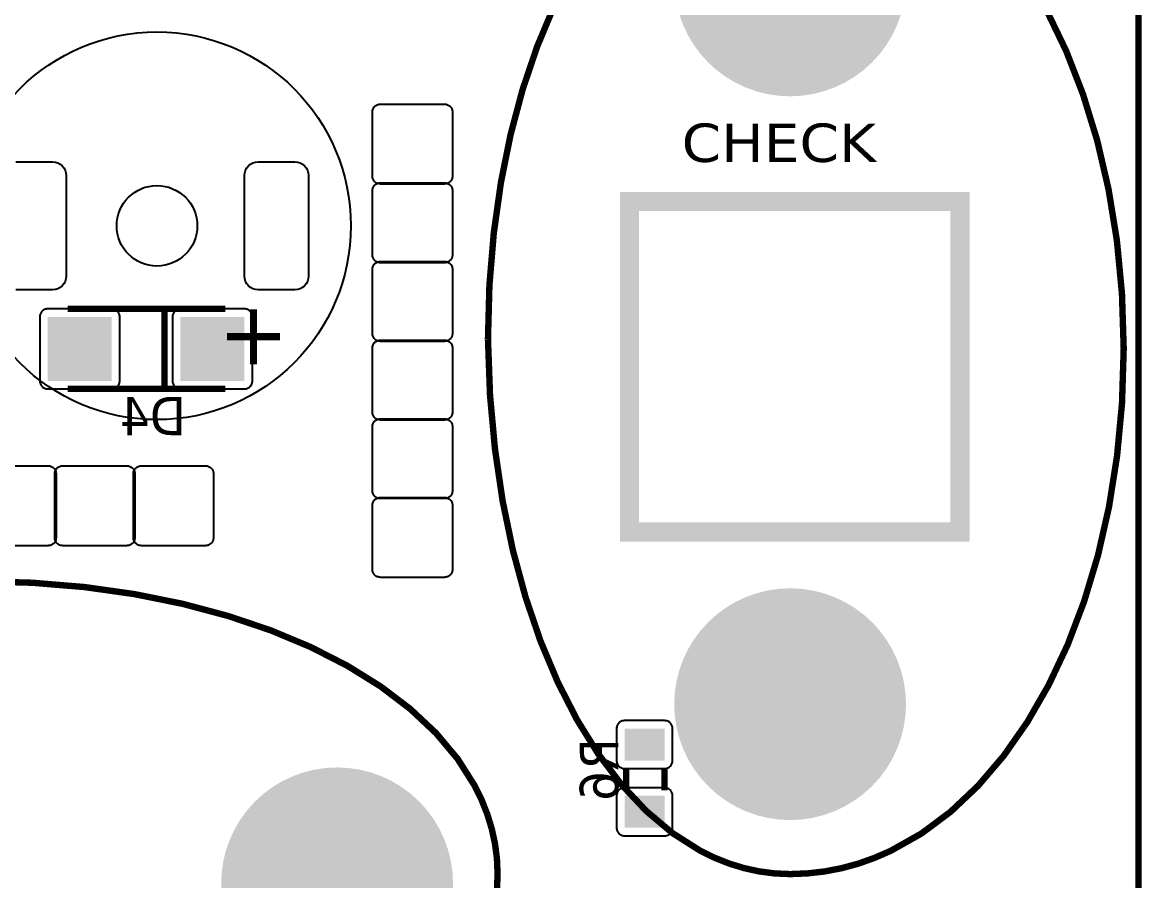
# Model space of a CAD drawing. Header units: millimetres. Extents: x 123.5 to 144.3, y 105.4 to 121.6.
# Drawn here: x 130.813 to 133.333, y 109.197 to 111.13 of the extents above; entities that cross this region are included whole.
import ezdxf

# ---------------------------------------------------------------- set-up
doc = ezdxf.new("R2010")
doc.units = ezdxf.units.MM
doc.layers.add('DESC', color=250, linetype='Continuous')
doc.styles.get("Standard").update_dxf_attribs({"font": 'tahoma.ttf'})

# ---------------------------------------------------------------- blocks, each defined once
blk = doc.blocks.new('RPAD')
blk.add_trace([(-0.5, -0.5), (-0.5, 0.5), (0.5, -0.5), (0.5, 0.5)])
blk = doc.blocks.new('EPAD')
at = {"const_width": 0.5}
blk.add_lwpolyline([(-0.25, 0, 1), (0.25, 0, 1)], format="xyb", close=True, dxfattribs=at)
blk = doc.blocks.new('card')
for points, const_width in [([(107.5319, 110.444), (113.6676, 110.444), (113.6676, 116.3461), (107.5319, 116.3461), (107.5319, 110.444)], 0.012), ([(107.5319, 110.444), (113.6676, 110.444), (113.6676, 116.3461), (107.5319, 116.3461), (107.5319, 110.444)], 0.012), ([(107.5319, 110.444), (113.6676, 110.444), (113.6676, 116.3461), (107.5319, 116.3461), (107.5319, 110.444)], 0.012), ([(112.4471, 112.126), (112.4509, 112.0212), (112.4602, 111.9199), (112.4745, 111.8227), (112.4938, 111.7298), (112.5176, 111.6417), (112.5458, 111.559), (112.5782, 111.482), (112.6144, 111.4113), (112.6543, 111.3471), (112.6975, 111.2901), (112.7439, 111.2406), (112.7931, 111.1991), (112.845, 111.1661), (112.8719, 111.1528), (112.8993, 111.1419), (112.9272, 111.1333), (112.9557, 111.1271), (112.9846, 111.1233), (113.014, 111.122), (113.0468, 111.1233), (113.0791, 111.127), (113.1108, 111.1331), (113.142, 111.1416), (113.1726, 111.1525), (113.2025, 111.1655), (113.2604, 111.1981), (113.3152, 111.239), (113.3668, 111.2878), (113.4148, 111.344), (113.459, 111.4071), (113.4991, 111.4767), (113.5348, 111.5524), (113.5657, 111.6337), (113.5917, 111.7201), (113.6124, 111.8112), (113.6275, 111.9066), (113.6368, 112.0057), (113.64, 112.1082), (113.6367, 112.2114), (113.6272, 112.3111), (113.6116, 112.407), (113.5903, 112.4987), (113.5636, 112.5856), (113.5318, 112.6674), (113.4951, 112.7435)], 0.012), ([(112.5707, 112.7499), (112.5394, 112.6751), (112.5122, 112.5948), (112.4894, 112.5094), (112.4713, 112.4194), (112.458, 112.3252), (112.4498, 112.2272), (112.4471, 112.126)], 0.012), ([(112.4471, 112.126), (112.4509, 112.0212), (112.4602, 111.9199), (112.4745, 111.8227), (112.4938, 111.7298), (112.5176, 111.6417), (112.5458, 111.559), (112.5782, 111.482), (112.6144, 111.4113), (112.6543, 111.3471), (112.6975, 111.2901), (112.7439, 111.2406), (112.7931, 111.1991), (112.845, 111.1661), (112.8719, 111.1528), (112.8993, 111.1419), (112.9272, 111.1333), (112.9557, 111.1271), (112.9846, 111.1233), (113.014, 111.122), (113.0468, 111.1233), (113.0791, 111.127), (113.1108, 111.1331), (113.142, 111.1416), (113.1726, 111.1525), (113.2025, 111.1655), (113.2604, 111.1981), (113.3152, 111.239), (113.3668, 111.2878), (113.4148, 111.344), (113.459, 111.4071), (113.4991, 111.4767), (113.5348, 111.5524), (113.5657, 111.6337), (113.5917, 111.7201), (113.6124, 111.8112), (113.6275, 111.9066), (113.6368, 112.0057), (113.64, 112.1082), (113.6367, 112.2114), (113.6272, 112.3111), (113.6116, 112.407), (113.5903, 112.4987), (113.5636, 112.5856), (113.5318, 112.6674), (113.4951, 112.7435)], 0.012), ([(112.5707, 112.7499), (112.5394, 112.6751), (112.5122, 112.5948), (112.4894, 112.5094), (112.4713, 112.4194), (112.458, 112.3252), (112.4498, 112.2272), (112.4471, 112.126)], 0.012), ([(112.4471, 112.126), (112.4509, 112.0212), (112.4602, 111.9199), (112.4745, 111.8227), (112.4938, 111.7298), (112.5176, 111.6417), (112.5458, 111.559), (112.5782, 111.482), (112.6144, 111.4113), (112.6543, 111.3471), (112.6975, 111.2901), (112.7439, 111.2406), (112.7931, 111.1991), (112.845, 111.1661), (112.8719, 111.1528), (112.8993, 111.1419), (112.9272, 111.1333), (112.9557, 111.1271), (112.9846, 111.1233), (113.014, 111.122), (113.0468, 111.1233), (113.0791, 111.127), (113.1108, 111.1331), (113.142, 111.1416), (113.1726, 111.1525), (113.2025, 111.1655), (113.2604, 111.1981), (113.3152, 111.239), (113.3668, 111.2878), (113.4148, 111.344), (113.459, 111.4071), (113.4991, 111.4767), (113.5348, 111.5524), (113.5657, 111.6337), (113.5917, 111.7201), (113.6124, 111.8112), (113.6275, 111.9066), (113.6368, 112.0057), (113.64, 112.1082), (113.6367, 112.2114), (113.6272, 112.3111), (113.6116, 112.407), (113.5903, 112.4987), (113.5636, 112.5856), (113.5318, 112.6674), (113.4951, 112.7435)], 0.012), ([(112.5707, 112.7499), (112.5394, 112.6751), (112.5122, 112.5948), (112.4894, 112.5094), (112.4713, 112.4194), (112.458, 112.3252), (112.4498, 112.2272), (112.4471, 112.126)], 0.012), ([(112.7127, 111.7641), (113.3327, 111.7641), (113.3327, 112.3842), (112.7127, 112.3842), (112.7127, 111.7641)], 0.036), ([(112.7127, 111.7641), (113.3327, 111.7641), (113.3327, 112.3842), (112.7127, 112.3842), (112.7127, 111.7641)], 0.036), ([(112.7127, 111.7641), (113.3327, 111.7641), (113.3327, 112.3842), (112.7127, 112.3842), (112.7127, 111.7641)], 0.036), ([(111.9541, 112.1827), (111.6586, 112.1827)], 0.012), ([(111.9541, 112.1827), (111.6586, 112.1827)], 0.012), ([(111.9541, 112.1827), (111.6586, 112.1827)], 0.012), ([(111.8401, 112.0327), (111.8401, 112.1827)], 0.012), ([(111.8401, 112.0327), (111.8401, 112.1827)], 0.012), ([(111.8401, 112.0327), (111.8401, 112.1827)], 0.012), ([(111.6586, 112.0327), (111.9541, 112.0327)], 0.012), ([(111.6586, 112.0327), (111.9541, 112.0327)], 0.012), ([(111.6586, 112.0327), (111.9541, 112.0327)], 0.012), ([(112.4639, 111.0887), (112.4651, 111.1224), (112.4639, 111.1511), (112.4602, 111.1795), (112.4541, 111.2073), (112.4457, 111.2347), (112.4351, 111.2615), (112.4222, 111.2878), (112.39, 111.3385), (112.3495, 111.3867), (112.3013, 111.4319), (112.2458, 111.4741), (112.1835, 111.5128), (112.1147, 111.548), (112.0399, 111.5793), (111.9596, 111.6064), (111.8742, 111.6292), (111.7842, 111.6474), (111.69, 111.6607), (111.592, 111.6688), (111.4907, 111.6716)], 0.012), ([(112.4639, 111.0887), (112.4651, 111.1224), (112.4639, 111.1511), (112.4602, 111.1795), (112.4541, 111.2073), (112.4457, 111.2347), (112.4351, 111.2615), (112.4222, 111.2878), (112.39, 111.3385), (112.3495, 111.3867), (112.3013, 111.4319), (112.2458, 111.4741), (112.1835, 111.5128), (112.1147, 111.548), (112.0399, 111.5793), (111.9596, 111.6064), (111.8742, 111.6292), (111.7842, 111.6474), (111.69, 111.6607), (111.592, 111.6688), (111.4907, 111.6716)], 0.012), ([(112.4639, 111.0887), (112.4651, 111.1224), (112.4639, 111.1511), (112.4602, 111.1795), (112.4541, 111.2073), (112.4457, 111.2347), (112.4351, 111.2615), (112.4222, 111.2878), (112.39, 111.3385), (112.3495, 111.3867), (112.3013, 111.4319), (112.2458, 111.4741), (112.1835, 111.5128), (112.1147, 111.548), (112.0399, 111.5793), (111.9596, 111.6064), (111.8742, 111.6292), (111.7842, 111.6474), (111.69, 111.6607), (111.592, 111.6688), (111.4907, 111.6716)], 0.012), ([(112.7064, 111.3215), (112.7064, 111.281)], 0.012), ([(112.7064, 111.3215), (112.7064, 111.281)], 0.012), ([(112.7064, 111.3215), (112.7064, 111.281)], 0.012), ([(112.7784, 111.3215), (112.7784, 111.2795)], 0.012), ([(112.7784, 111.3215), (112.7784, 111.2795)], 0.012), ([(112.7784, 111.3215), (112.7784, 111.2795)], 0.012)]:
    blk.add_lwpolyline(points, dxfattribs=dict(const_width=const_width))
for points in [[(112.3803, 112.5521), (112.3803, 112.4321), (112.3803, 112.4305), (112.38, 112.429), (112.3797, 112.4276), (112.3792, 112.4262), (112.3786, 112.4249), (112.3778, 112.4236), (112.377, 112.4225), (112.376, 112.4214), (112.3749, 112.4205), (112.3738, 112.4196), (112.3726, 112.4189), (112.3712, 112.4183), (112.3699, 112.4178), (112.3684, 112.4174), (112.3669, 112.4172), (112.3653, 112.4171), (112.2453, 112.4171), (112.2438, 112.4172), (112.2423, 112.4174), (112.2408, 112.4178), (112.2394, 112.4183), (112.2381, 112.4189), (112.2369, 112.4196), (112.2357, 112.4205), (112.2347, 112.4214), (112.2337, 112.4225), (112.2329, 112.4236), (112.2321, 112.4249), (112.2315, 112.4262), (112.231, 112.4276), (112.2306, 112.429), (112.2304, 112.4305), (112.2303, 112.4321), (112.2303, 112.5521), (112.2304, 112.5537), (112.2306, 112.5552), (112.231, 112.5566), (112.2315, 112.558), (112.2321, 112.5593), (112.2329, 112.5606), (112.2337, 112.5617), (112.2347, 112.5628), (112.2357, 112.5637), (112.2369, 112.5646), (112.2381, 112.5653), (112.2394, 112.5659), (112.2408, 112.5664), (112.2423, 112.5668), (112.2438, 112.567), (112.2453, 112.5671), (112.3653, 112.5671), (112.3669, 112.567), (112.3684, 112.5668), (112.3699, 112.5664), (112.3712, 112.5659), (112.3726, 112.5653), (112.3738, 112.5646), (112.3749, 112.5637), (112.376, 112.5628), (112.377, 112.5617), (112.3778, 112.5606), (112.3786, 112.5593), (112.3792, 112.558), (112.3797, 112.5566), (112.38, 112.5552), (112.3803, 112.5537), (112.3803, 112.5521)], [(112.0849, 112.2187), (112.0159, 112.2187), (112.0107, 112.2192), (112.0058, 112.2207), (112.0015, 112.223), (111.9977, 112.2261), (111.9947, 112.2298), (111.9923, 112.2342), (111.9909, 112.239), (111.9904, 112.2442), (111.9904, 112.4332), (111.9909, 112.4384), (111.9923, 112.4432), (111.9947, 112.4476), (111.9977, 112.4513), (112.0015, 112.4544), (112.0058, 112.4567), (112.0107, 112.4582), (112.0159, 112.4587), (112.0849, 112.4587), (112.0901, 112.4582), (112.0949, 112.4567), (112.0992, 112.4544), (112.103, 112.4513), (112.1061, 112.4476), (112.1084, 112.4432), (112.1099, 112.4384), (112.1104, 112.4332), (112.1104, 112.2442), (112.1099, 112.239), (112.1084, 112.2342), (112.1061, 112.2298), (112.103, 112.2261), (112.0992, 112.223), (112.0949, 112.2207), (112.0901, 112.2192), (112.0849, 112.2187)], [(112.3803, 112.4045), (112.3803, 112.2845), (112.3803, 112.2829), (112.38, 112.2814), (112.3797, 112.2799), (112.3792, 112.2786), (112.3786, 112.2772), (112.3778, 112.276), (112.377, 112.2749), (112.376, 112.2738), (112.3749, 112.2728), (112.3738, 112.272), (112.3726, 112.2712), (112.3712, 112.2706), (112.3699, 112.2701), (112.3684, 112.2698), (112.3669, 112.2695), (112.3653, 112.2695), (112.2453, 112.2695), (112.2438, 112.2695), (112.2423, 112.2698), (112.2408, 112.2701), (112.2394, 112.2706), (112.2381, 112.2712), (112.2369, 112.272), (112.2357, 112.2728), (112.2347, 112.2738), (112.2337, 112.2749), (112.2329, 112.276), (112.2321, 112.2772), (112.2315, 112.2786), (112.231, 112.2799), (112.2306, 112.2814), (112.2304, 112.2829), (112.2303, 112.2845), (112.2303, 112.4045), (112.2304, 112.406), (112.2306, 112.4075), (112.231, 112.409), (112.2315, 112.4104), (112.2321, 112.4117), (112.2329, 112.4129), (112.2337, 112.4141), (112.2347, 112.4151), (112.2357, 112.4161), (112.2369, 112.4169), (112.2381, 112.4177), (112.2394, 112.4183), (112.2408, 112.4188), (112.2423, 112.4192), (112.2438, 112.4194), (112.2453, 112.4195), (112.3653, 112.4195), (112.3669, 112.4194), (112.3684, 112.4192), (112.3699, 112.4188), (112.3712, 112.4183), (112.3726, 112.4177), (112.3738, 112.4169), (112.3749, 112.4161), (112.376, 112.4151), (112.377, 112.4141), (112.3778, 112.4129), (112.3786, 112.4117), (112.3792, 112.4104), (112.3797, 112.409), (112.38, 112.4075), (112.3803, 112.406), (112.3803, 112.4045)], [(112.3803, 112.2568), (112.3803, 112.1368), (112.3803, 112.1353), (112.38, 112.1338), (112.3797, 112.1323), (112.3792, 112.1309), (112.3786, 112.1296), (112.3778, 112.1284), (112.377, 112.1272), (112.376, 112.1262), (112.3749, 112.1252), (112.3738, 112.1243), (112.3726, 112.1236), (112.3712, 112.123), (112.3699, 112.1225), (112.3684, 112.1221), (112.3669, 112.1219), (112.3653, 112.1218), (112.2453, 112.1218), (112.2438, 112.1219), (112.2423, 112.1221), (112.2408, 112.1225), (112.2394, 112.123), (112.2381, 112.1236), (112.2369, 112.1243), (112.2357, 112.1252), (112.2347, 112.1262), (112.2337, 112.1272), (112.2329, 112.1284), (112.2321, 112.1296), (112.2315, 112.1309), (112.231, 112.1323), (112.2306, 112.1338), (112.2304, 112.1353), (112.2303, 112.1368), (112.2303, 112.2568), (112.2304, 112.2584), (112.2306, 112.2599), (112.231, 112.2613), (112.2315, 112.2627), (112.2321, 112.264), (112.2329, 112.2653), (112.2337, 112.2664), (112.2347, 112.2675), (112.2357, 112.2685), (112.2369, 112.2693), (112.2381, 112.27), (112.2394, 112.2707), (112.2408, 112.2712), (112.2423, 112.2715), (112.2438, 112.2718), (112.2453, 112.2718), (112.3653, 112.2718), (112.3669, 112.2718), (112.3684, 112.2715), (112.3699, 112.2712), (112.3712, 112.2707), (112.3726, 112.27), (112.3738, 112.2693), (112.3749, 112.2685), (112.376, 112.2675), (112.377, 112.2664), (112.3778, 112.2653), (112.3786, 112.264), (112.3792, 112.2627), (112.3797, 112.2613), (112.38, 112.2599), (112.3803, 112.2584), (112.3803, 112.2568)], [(111.6211, 112.0327), (111.7411, 112.0327), (111.7427, 112.0328), (111.7442, 112.033), (111.7457, 112.0334), (111.747, 112.0338), (111.7484, 112.0345), (111.7496, 112.0352), (111.7507, 112.0361), (111.7518, 112.037), (111.7528, 112.0381), (111.7536, 112.0392), (111.7544, 112.0405), (111.755, 112.0418), (111.7555, 112.0432), (111.7558, 112.0446), (111.7561, 112.0461), (111.7561, 112.0477), (111.7561, 112.1677), (111.7561, 112.1692), (111.7558, 112.1708), (111.7555, 112.1722), (111.755, 112.1736), (111.7544, 112.1749), (111.7536, 112.1761), (111.7528, 112.1773), (111.7518, 112.1784), (111.7507, 112.1793), (111.7496, 112.1802), (111.7484, 112.1809), (111.747, 112.1815), (111.7457, 112.182), (111.7442, 112.1824), (111.7427, 112.1826), (111.7411, 112.1827), (111.6211, 112.1827), (111.6196, 112.1826), (111.6181, 112.1824), (111.6166, 112.182), (111.6152, 112.1815), (111.6139, 112.1809), (111.6127, 112.1802), (111.6115, 112.1793), (111.6105, 112.1784), (111.6095, 112.1773), (111.6087, 112.1761), (111.6079, 112.1749), (111.6073, 112.1736), (111.6068, 112.1722), (111.6064, 112.1708), (111.6062, 112.1692), (111.6061, 112.1677), (111.6061, 112.0477), (111.6062, 112.0461), (111.6064, 112.0446), (111.6068, 112.0432), (111.6073, 112.0418), (111.6079, 112.0405), (111.6087, 112.0392), (111.6095, 112.0381), (111.6105, 112.037), (111.6115, 112.0361), (111.6127, 112.0352), (111.6139, 112.0345), (111.6152, 112.0338), (111.6166, 112.0334), (111.6181, 112.033), (111.6196, 112.0328), (111.6211, 112.0327)], [(111.8701, 112.0327), (111.9901, 112.0327), (111.9917, 112.0328), (111.9932, 112.033), (111.9947, 112.0334), (111.996, 112.0338), (111.9974, 112.0345), (111.9986, 112.0352), (111.9997, 112.0361), (112.0008, 112.037), (112.0018, 112.0381), (112.0026, 112.0392), (112.0034, 112.0405), (112.004, 112.0418), (112.0045, 112.0432), (112.0048, 112.0446), (112.0051, 112.0461), (112.0051, 112.0477), (112.0051, 112.1677), (112.0051, 112.1692), (112.0048, 112.1708), (112.0045, 112.1722), (112.004, 112.1736), (112.0034, 112.1749), (112.0026, 112.1761), (112.0018, 112.1773), (112.0008, 112.1784), (111.9997, 112.1793), (111.9986, 112.1802), (111.9974, 112.1809), (111.996, 112.1815), (111.9947, 112.182), (111.9932, 112.1824), (111.9917, 112.1826), (111.9901, 112.1827), (111.8701, 112.1827), (111.8686, 112.1826), (111.8671, 112.1824), (111.8656, 112.182), (111.8642, 112.1815), (111.8629, 112.1809), (111.8617, 112.1802), (111.8605, 112.1793), (111.8595, 112.1784), (111.8585, 112.1773), (111.8577, 112.1761), (111.8569, 112.1749), (111.8563, 112.1736), (111.8558, 112.1722), (111.8554, 112.1708), (111.8552, 112.1692), (111.8551, 112.1677), (111.8551, 112.0477), (111.8552, 112.0461), (111.8554, 112.0446), (111.8558, 112.0432), (111.8563, 112.0418), (111.8569, 112.0405), (111.8577, 112.0392), (111.8585, 112.0381), (111.8595, 112.037), (111.8605, 112.0361), (111.8617, 112.0352), (111.8629, 112.0345), (111.8642, 112.0338), (111.8656, 112.0334), (111.8671, 112.033), (111.8686, 112.0328), (111.8701, 112.0327)], [(112.3803, 112.1092), (112.3803, 111.9892), (112.3803, 111.9876), (112.38, 111.9861), (112.3797, 111.9847), (112.3792, 111.9833), (112.3786, 111.982), (112.3778, 111.9807), (112.377, 111.9796), (112.376, 111.9785), (112.3749, 111.9776), (112.3738, 111.9767), (112.3726, 111.976), (112.3712, 111.9753), (112.3699, 111.9749), (112.3684, 111.9745), (112.3669, 111.9743), (112.3653, 111.9742), (112.2453, 111.9742), (112.2438, 111.9743), (112.2423, 111.9745), (112.2408, 111.9749), (112.2394, 111.9753), (112.2381, 111.976), (112.2369, 111.9767), (112.2357, 111.9776), (112.2347, 111.9785), (112.2337, 111.9796), (112.2329, 111.9807), (112.2321, 111.982), (112.2315, 111.9833), (112.231, 111.9847), (112.2306, 111.9861), (112.2304, 111.9876), (112.2303, 111.9892), (112.2303, 112.1092), (112.2304, 112.1107), (112.2306, 112.1123), (112.231, 112.1137), (112.2315, 112.1151), (112.2321, 112.1164), (112.2329, 112.1176), (112.2337, 112.1188), (112.2347, 112.1199), (112.2357, 112.1208), (112.2369, 112.1217), (112.2381, 112.1224), (112.2394, 112.123), (112.2408, 112.1235), (112.2423, 112.1239), (112.2438, 112.1241), (112.2453, 112.1242), (112.3653, 112.1242), (112.3669, 112.1241), (112.3684, 112.1239), (112.3699, 112.1235), (112.3712, 112.123), (112.3726, 112.1224), (112.3738, 112.1217), (112.3749, 112.1208), (112.376, 112.1199), (112.377, 112.1188), (112.3778, 112.1176), (112.3786, 112.1164), (112.3792, 112.1151), (112.3797, 112.1137), (112.38, 112.1123), (112.3803, 112.1107), (112.3803, 112.1092)], [(112.3803, 111.9616), (112.3803, 111.8416), (112.3803, 111.84), (112.38, 111.8385), (112.3797, 111.837), (112.3792, 111.8356), (112.3786, 111.8343), (112.3778, 111.8331), (112.377, 111.8319), (112.376, 111.8309), (112.3749, 111.8299), (112.3738, 111.8291), (112.3726, 111.8283), (112.3712, 111.8277), (112.3699, 111.8272), (112.3684, 111.8268), (112.3669, 111.8266), (112.3653, 111.8266), (112.2453, 111.8266), (112.2438, 111.8266), (112.2423, 111.8268), (112.2408, 111.8272), (112.2394, 111.8277), (112.2381, 111.8283), (112.2369, 111.8291), (112.2357, 111.8299), (112.2347, 111.8309), (112.2337, 111.8319), (112.2329, 111.8331), (112.2321, 111.8343), (112.2315, 111.8356), (112.231, 111.837), (112.2306, 111.8385), (112.2304, 111.84), (112.2303, 111.8416), (112.2303, 111.9616), (112.2304, 111.9631), (112.2306, 111.9646), (112.231, 111.9661), (112.2315, 111.9675), (112.2321, 111.9688), (112.2329, 111.97), (112.2337, 111.9712), (112.2347, 111.9722), (112.2357, 111.9732), (112.2369, 111.974), (112.2381, 111.9748), (112.2394, 111.9754), (112.2408, 111.9759), (112.2423, 111.9763), (112.2438, 111.9765), (112.2453, 111.9766), (112.3653, 111.9766), (112.3669, 111.9765), (112.3684, 111.9763), (112.3699, 111.9759), (112.3712, 111.9754), (112.3726, 111.9748), (112.3738, 111.974), (112.3749, 111.9732), (112.376, 111.9722), (112.377, 111.9712), (112.3778, 111.97), (112.3786, 111.9688), (112.3792, 111.9675), (112.3797, 111.9661), (112.38, 111.9646), (112.3803, 111.9631), (112.3803, 111.9616)], [(111.7692, 111.7383), (111.6492, 111.7383), (111.6477, 111.7384), (111.6462, 111.7386), (111.6447, 111.739), (111.6433, 111.7395), (111.642, 111.7401), (111.6408, 111.7409), (111.6396, 111.7417), (111.6386, 111.7427), (111.6376, 111.7437), (111.6368, 111.7449), (111.636, 111.7461), (111.6354, 111.7474), (111.6349, 111.7488), (111.6345, 111.7503), (111.6343, 111.7518), (111.6342, 111.7533), (111.6342, 111.8733), (111.6343, 111.8749), (111.6345, 111.8764), (111.6349, 111.8779), (111.6354, 111.8792), (111.636, 111.8806), (111.6368, 111.8818), (111.6376, 111.8829), (111.6386, 111.884), (111.6396, 111.885), (111.6408, 111.8858), (111.642, 111.8866), (111.6433, 111.8872), (111.6447, 111.8877), (111.6462, 111.888), (111.6477, 111.8883), (111.6492, 111.8883), (111.7692, 111.8883), (111.7708, 111.8883), (111.7723, 111.888), (111.7737, 111.8877), (111.7751, 111.8872), (111.7764, 111.8866), (111.7777, 111.8858), (111.7788, 111.885), (111.7799, 111.884), (111.7809, 111.8829), (111.7817, 111.8818), (111.7825, 111.8806), (111.7831, 111.8792), (111.7836, 111.8779), (111.7839, 111.8764), (111.7842, 111.8749), (111.7842, 111.8733), (111.7842, 111.7533), (111.7842, 111.7518), (111.7839, 111.7503), (111.7836, 111.7488), (111.7831, 111.7474), (111.7825, 111.7461), (111.7817, 111.7449), (111.7809, 111.7437), (111.7799, 111.7427), (111.7788, 111.7417), (111.7777, 111.7409), (111.7764, 111.7401), (111.7751, 111.7395), (111.7737, 111.739), (111.7723, 111.7386), (111.7708, 111.7384), (111.7692, 111.7383)], [(111.9169, 111.7383), (111.7969, 111.7383), (111.7953, 111.7384), (111.7938, 111.7386), (111.7924, 111.739), (111.791, 111.7395), (111.7897, 111.7401), (111.7884, 111.7409), (111.7873, 111.7417), (111.7862, 111.7427), (111.7852, 111.7437), (111.7844, 111.7449), (111.7836, 111.7461), (111.783, 111.7474), (111.7825, 111.7488), (111.7822, 111.7503), (111.7819, 111.7518), (111.7819, 111.7533), (111.7819, 111.8733), (111.7819, 111.8749), (111.7822, 111.8764), (111.7825, 111.8779), (111.783, 111.8792), (111.7836, 111.8806), (111.7844, 111.8818), (111.7852, 111.8829), (111.7862, 111.884), (111.7873, 111.885), (111.7884, 111.8858), (111.7897, 111.8866), (111.791, 111.8872), (111.7924, 111.8877), (111.7938, 111.888), (111.7953, 111.8883), (111.7969, 111.8883), (111.9169, 111.8883), (111.9184, 111.8883), (111.9199, 111.888), (111.9214, 111.8877), (111.9228, 111.8872), (111.9241, 111.8866), (111.9253, 111.8858), (111.9265, 111.885), (111.9275, 111.884), (111.9285, 111.8829), (111.9293, 111.8818), (111.9301, 111.8806), (111.9307, 111.8792), (111.9312, 111.8779), (111.9316, 111.8764), (111.9318, 111.8749), (111.9319, 111.8733), (111.9319, 111.7533), (111.9318, 111.7518), (111.9316, 111.7503), (111.9312, 111.7488), (111.9307, 111.7474), (111.9301, 111.7461), (111.9293, 111.7449), (111.9285, 111.7437), (111.9275, 111.7427), (111.9265, 111.7417), (111.9253, 111.7409), (111.9241, 111.7401), (111.9228, 111.7395), (111.9214, 111.739), (111.9199, 111.7386), (111.9184, 111.7384), (111.9169, 111.7383)], [(112.3803, 111.8139), (112.3803, 111.6939), (112.3803, 111.6924), (112.38, 111.6908), (112.3797, 111.6894), (112.3792, 111.688), (112.3786, 111.6867), (112.3778, 111.6855), (112.377, 111.6843), (112.376, 111.6833), (112.3749, 111.6823), (112.3738, 111.6814), (112.3726, 111.6807), (112.3712, 111.6801), (112.3699, 111.6796), (112.3684, 111.6792), (112.3669, 111.679), (112.3653, 111.6789), (112.2453, 111.6789), (112.2438, 111.679), (112.2423, 111.6792), (112.2408, 111.6796), (112.2394, 111.6801), (112.2381, 111.6807), (112.2369, 111.6814), (112.2357, 111.6823), (112.2347, 111.6833), (112.2337, 111.6843), (112.2329, 111.6855), (112.2321, 111.6867), (112.2315, 111.688), (112.231, 111.6894), (112.2306, 111.6908), (112.2304, 111.6924), (112.2303, 111.6939), (112.2303, 111.8139), (112.2304, 111.8155), (112.2306, 111.817), (112.231, 111.8184), (112.2315, 111.8198), (112.2321, 111.8211), (112.2329, 111.8224), (112.2337, 111.8235), (112.2347, 111.8246), (112.2357, 111.8255), (112.2369, 111.8264), (112.2381, 111.8271), (112.2394, 111.8278), (112.2408, 111.8283), (112.2423, 111.8286), (112.2438, 111.8288), (112.2453, 111.8289), (112.3653, 111.8289), (112.3669, 111.8288), (112.3684, 111.8286), (112.3699, 111.8283), (112.3712, 111.8278), (112.3726, 111.8271), (112.3738, 111.8264), (112.3749, 111.8255), (112.376, 111.8246), (112.377, 111.8235), (112.3778, 111.8224), (112.3786, 111.8211), (112.3792, 111.8198), (112.3797, 111.8184), (112.38, 111.817), (112.3803, 111.8155), (112.3803, 111.8139)], [(112.6884, 111.395), (112.6884, 111.335), (112.6885, 111.3335), (112.6887, 111.332), (112.6891, 111.3305), (112.6896, 111.3291), (112.6902, 111.3278), (112.6909, 111.3266), (112.6918, 111.3254), (112.6927, 111.3244), (112.6938, 111.3234), (112.695, 111.3225), (112.6962, 111.3218), (112.6975, 111.3212), (112.6989, 111.3207), (112.7003, 111.3203), (112.7019, 111.3201), (112.7034, 111.32), (112.7784, 111.32), (112.78, 111.3201), (112.7815, 111.3203), (112.7829, 111.3207), (112.7843, 111.3212), (112.7856, 111.3218), (112.7869, 111.3225), (112.788, 111.3234), (112.7891, 111.3244), (112.79, 111.3254), (112.7909, 111.3266), (112.7916, 111.3278), (112.7923, 111.3291), (112.7927, 111.3305), (112.7931, 111.332), (112.7933, 111.3335), (112.7934, 111.335), (112.7934, 111.395), (112.7933, 111.3966), (112.7931, 111.3981), (112.7927, 111.3995), (112.7923, 111.4009), (112.7916, 111.4022), (112.7909, 111.4035), (112.79, 111.4046), (112.7891, 111.4057), (112.788, 111.4066), (112.7869, 111.4075), (112.7856, 111.4082), (112.7843, 111.4089), (112.7829, 111.4094), (112.7815, 111.4097), (112.78, 111.4099), (112.7784, 111.41), (112.7034, 111.41), (112.7019, 111.4099), (112.7003, 111.4097), (112.6989, 111.4094), (112.6975, 111.4089), (112.6962, 111.4082), (112.695, 111.4075), (112.6938, 111.4066), (112.6927, 111.4057), (112.6918, 111.4046), (112.6909, 111.4035), (112.6902, 111.4022), (112.6896, 111.4009), (112.6891, 111.3995), (112.6887, 111.3981), (112.6885, 111.3966), (112.6884, 111.395)], [(112.6884, 111.269), (112.6884, 111.209), (112.6885, 111.2075), (112.6887, 111.206), (112.6891, 111.2045), (112.6896, 111.2031), (112.6902, 111.2018), (112.6909, 111.2006), (112.6918, 111.1994), (112.6927, 111.1984), (112.6938, 111.1974), (112.695, 111.1965), (112.6962, 111.1958), (112.6975, 111.1952), (112.6989, 111.1947), (112.7003, 111.1943), (112.7019, 111.1941), (112.7034, 111.194), (112.7784, 111.194), (112.78, 111.1941), (112.7815, 111.1943), (112.7829, 111.1947), (112.7843, 111.1952), (112.7856, 111.1958), (112.7869, 111.1965), (112.788, 111.1974), (112.7891, 111.1984), (112.79, 111.1994), (112.7909, 111.2006), (112.7916, 111.2018), (112.7923, 111.2031), (112.7927, 111.2045), (112.7931, 111.206), (112.7933, 111.2075), (112.7934, 111.209), (112.7934, 111.269), (112.7933, 111.2706), (112.7931, 111.2721), (112.7927, 111.2735), (112.7923, 111.2749), (112.7916, 111.2762), (112.7909, 111.2775), (112.79, 111.2786), (112.7891, 111.2797), (112.788, 111.2806), (112.7869, 111.2815), (112.7856, 111.2822), (112.7843, 111.2829), (112.7829, 111.2834), (112.7815, 111.2837), (112.78, 111.2839), (112.7784, 111.284), (112.7034, 111.284), (112.7019, 111.2839), (112.7003, 111.2837), (112.6989, 111.2834), (112.6975, 111.2829), (112.6962, 111.2822), (112.695, 111.2815), (112.6938, 111.2806), (112.6927, 111.2797), (112.6918, 111.2786), (112.6909, 111.2775), (112.6902, 111.2762), (112.6896, 111.2749), (112.6891, 111.2735), (112.6887, 111.2721), (112.6885, 111.2706), (112.6884, 111.269)]]:
    blk.add_lwpolyline(points, close=True)
for points in [[(111.5611, 112.4587), (111.6301, 112.4587), (111.6354, 112.4582), (111.6402, 112.4567), (111.6445, 112.4544), (111.6483, 112.4513), (111.6514, 112.4476), (111.6537, 112.4432), (111.6551, 112.4384), (111.6556, 112.4332), (111.6556, 112.2442), (111.6551, 112.239), (111.6537, 112.2342), (111.6514, 112.2298), (111.6483, 112.2261), (111.6445, 112.223), (111.6402, 112.2207), (111.6354, 112.2192), (111.6301, 112.2187), (111.6301, 112.2187), (111.5611, 112.2187)], [(111.5016, 111.8883), (111.6216, 111.8883), (111.6232, 111.8883), (111.6247, 111.888), (111.6261, 111.8877), (111.6275, 111.8872), (111.6288, 111.8866), (111.63, 111.8858), (111.6312, 111.885), (111.6323, 111.884), (111.6332, 111.8829), (111.6341, 111.8818), (111.6348, 111.8806), (111.6354, 111.8792), (111.6359, 111.8779), (111.6363, 111.8764), (111.6365, 111.8749), (111.6366, 111.8733), (111.6366, 111.7533), (111.6365, 111.7518), (111.6363, 111.7503), (111.6359, 111.7488), (111.6354, 111.7474), (111.6348, 111.7461), (111.6341, 111.7449), (111.6332, 111.7437), (111.6323, 111.7427), (111.6312, 111.7417), (111.63, 111.7409), (111.6288, 111.7401), (111.6275, 111.7395), (111.6261, 111.739), (111.6247, 111.7386), (111.6232, 111.7384), (111.6216, 111.7383), (111.6216, 111.7383), (111.5016, 111.7383)]]:
    blk.add_lwpolyline(points)
for radius in [0.3638, 0.3638, 0.3638, 0.0756, 0.0756, 0.0756]:
    blk.add_circle((111.826, 112.3387), radius)
at = {"xscale": 0.4349999999999999, "yscale": 0.4349999999999999, "zscale": 1.5}
for p in [(113.014, 112.7992), (113.014, 111.4409), (112.164, 111.1047)]:
    blk.add_blockref('EPAD', p, dxfattribs=at)
at = {"zscale": 1.5}
for p, xscale, yscale, rotation in [((111.6811, 112.1077), 0.12, 0.12, 180), ((111.9301, 112.1077), 0.12, 0.12, 180), ((112.7409, 111.365), 0.06, 0.07500000000000001, 90), ((112.7409, 111.239), 0.06, 0.07500000000000001, 90)]:
    blk.add_blockref('RPAD', p, dxfattribs=dict(at, xscale=xscale, yscale=yscale, rotation=rotation))
at = {"width": 1.25}
blk.add_text('CHECK', height=0.072, dxfattribs=at).set_placement((112.8105, 112.4586))
blk.add_text('CHECK', height=0.072, dxfattribs=at).set_placement((112.8105, 112.4586))
blk.add_text('CHECK', height=0.072, dxfattribs=at).set_placement((112.8105, 112.4586))
at = {"width": 1.125}
blk.add_text('+', height=0.12, rotation=180, dxfattribs=at).set_placement((112.074, 112.182))
blk.add_text('+', height=0.12, rotation=180, dxfattribs=at).set_placement((112.074, 112.182))
blk.add_text('+', height=0.12, rotation=180, dxfattribs=at).set_placement((112.074, 112.182))
at = {"text_generation_flag": 2, "width": 1.041667}
blk.add_text('D4', height=0.072, dxfattribs=at).set_placement((111.8806, 111.9457))
blk.add_text('D4', height=0.072, dxfattribs=at).set_placement((111.8806, 111.9457))
blk.add_text('D4', height=0.072, dxfattribs=at).set_placement((111.8806, 111.9457))
blk.add_text('R6', height=0.072, rotation=90, dxfattribs=at).set_placement((112.6914, 111.377))
blk.add_text('R6', height=0.072, rotation=90, dxfattribs=at).set_placement((112.6914, 111.377))
blk.add_text('R6', height=0.072, rotation=90, dxfattribs=at).set_placement((112.6914, 111.377))

msp = doc.modelspace()

# ---------------------------------------------------------------- block references
at = {"layer": 'DESC', "xscale": 1.2, "yscale": 1.2, "zscale": 1.2}
msp.add_blockref('card', (-3.075, -24.1348), dxfattribs=at)

doc.saveas('drawing.dxf')
